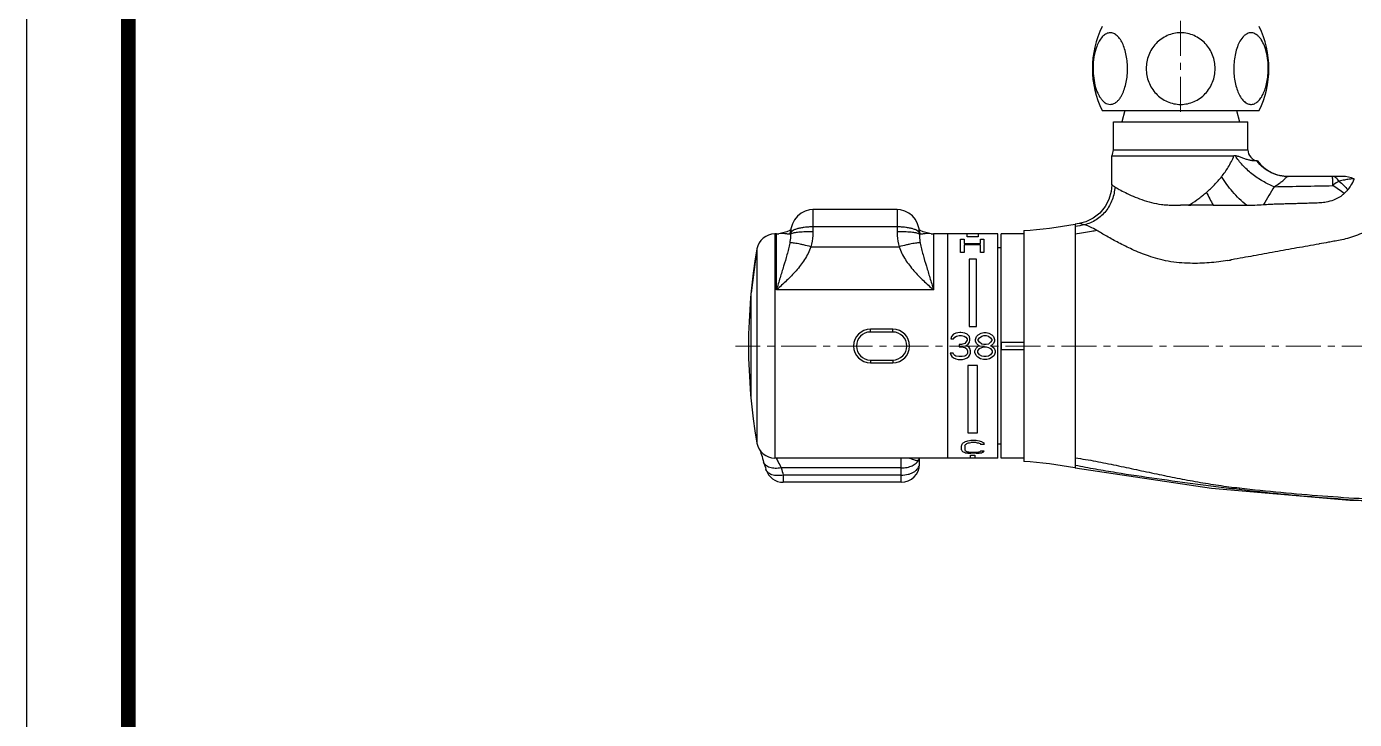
# Model space of a CAD drawing. Extents: x 0 to 1128, y 0 to 827.
# Drawn here: x 0 to 236.9, y 566.2 to 689.8 of the extents above; entities that cross this region are included whole.
import ezdxf

# ---------------------------------------------------------------- set-up
doc = ezdxf.new("R2010")
doc.units = 0
doc.header["$LTSCALE"] = 10
doc.header["$MEASUREMENT"] = 0
doc.linetypes.add('CENTER', pattern=[2, 1.25, -0.25, 0.25, -0.25])
doc.linetypes.add('CENTER2', pattern=[28.575000000000003, 19.05, -3.175, 3.175, -3.175])
doc.layers.get('0').update_dxf_attribs({"linetype": 'CONTINUOUS'})
doc.layers.add('Cneter', color=1, linetype='CENTER2', lineweight=13)
doc.layers.add('DEF_LAYER_ASSEM_MEMBER', color=7, linetype='CONTINUOUS')
doc.layers.add('MEMBER', color=7, linetype='CONTINUOUS')

msp = doc.modelspace()

# ---------------------------------------------------------------- linework, layer by layer
at = {"ltscale": 0.5}
msp.add_lwpolyline([(0, 0), (1128.400001525879, 0), (1128.400001525879, 826.8000030517578), (0, 826.8000030517578)], close=True, dxfattribs=at)
at = {"color": 5, "linetype": 'ByBlock', "lineweight": 200, "const_width": 2.6}
msp.add_lwpolyline([(18.14486312866211, 35.40284729003906), (1110.144863128662, 35.40284729003906), (1110.144863128662, 807.6028442382812), (18.14486312866211, 807.6028442382812)], close=True, dxfattribs=at)
at = {"layer": 'Cneter', "linetype": 'CENTER', "lineweight": 5, "ltscale": 0.5}
for p, q in [((205.8980262482237, 674.5666530063116), (205.8980262482237, 698.6942828147116)), ((260.8980262482237, 632.7942828147117), (126.467029707399, 632.7942828147117))]:
    msp.add_line(p, q, dxfattribs=at)
at = {"layer": 'DEF_LAYER_ASSEM_MEMBER', "color": 7, "linetype": 'Continuous'}
for p, q in [((195.9339246330237, 674.7942828147117), (195.3980262482237, 672.7942828147117)), ((215.8621278633241, 674.7942828147117), (216.3980262482237, 672.7942828147117)), ((155.2980145868237, 657.1390373944116), (140.2980379113237, 657.1390373944116)), ((133.7980262482238, 652.7942828147117), (133.508992251624, 652.7942828147117)), ((133.7980262482238, 652.7942828147117), (134.2333623530239, 652.8324780954117)), ((134.2369328975237, 652.8330979079117), (134.229964597424, 652.8318793565116)), ((136.2980262482238, 652.8510053493117), (136.2980262482238, 652.7167876738117)), ((159.2980262482238, 652.8510105049116), (159.2980262482238, 652.7167880601116)), ((161.366082423724, 652.8318803206116), (161.3591257693238, 652.8330968370117)), ((161.362690888624, 652.8324779637117), (161.7980262482238, 652.7942828147117)), ((173.2980262482238, 652.7942828147117), (161.7980262482238, 652.7942828147117)), ((164.2980262482238, 652.7942828147117), (164.2980262482238, 612.7942828147117)), ((173.2980262482238, 612.7942828147117), (173.2980262482238, 652.7942828147117)), ((173.8980262482237, 612.7942828147117), (173.8980262482237, 652.7942828147117)), ((177.8980262482237, 652.7942828147117), (173.8980262482237, 652.7942828147117)), ((130.3080686290241, 650.1069443134116), (129.2502990014241, 642.2942828147117)), ((173.8980262482237, 650.2942828147117), (173.2980262482238, 650.2942828147117)), ((129.2502990014241, 623.2942828147117), (129.2502990014241, 642.2942828147117)), ((154.5480262482238, 635.7942828147117), (150.5480262482238, 635.7942828147117)), ((150.5480262482238, 629.7942828147117), (154.5480262481237, 629.7942828147117)), ((173.8980262482237, 615.2942828147117), (173.2980262482238, 615.2942828147117)), ((173.2980262482238, 612.7942828147117), (133.508992251624, 612.7942828147117)), ((159.2980245436238, 612.7433618963116), (159.3030880317237, 612.7942828147117)), ((159.2980262482238, 611.7277755267116), (159.2980295869238, 612.7433618880117)), ((177.8980262482237, 612.7942828147117), (173.8980262482237, 612.7942828147117)), ((156.0480262482238, 608.4777755267116), (135.0083369693239, 608.4777755267116))]:
    msp.add_line(p, q, dxfattribs=at)
at = {"layer": 'DEF_LAYER_ASSEM_MEMBER', "color": 9, "linetype": 'Continuous'}
for p, q in [((140.298038295824, 657.1390373933116), (140.2980262482238, 653.1869376500116)), ((155.2980142024239, 657.1390373933116), (155.2980262482238, 653.1869376500116)), ((155.2980262482238, 654.0504182855116), (140.2980262482238, 654.0504182855116)), ((133.508992251624, 652.7942828147117), (133.508992251624, 612.7942828147117)), ((133.7980262482238, 642.8224435297116), (133.7980262482238, 652.7942828147117)), ((161.7980262482238, 652.7942828147117), (161.7980262482238, 642.8218851903116)), ((130.3080686290241, 650.1069443134116), (130.3080686290241, 615.4816213160116)), ((139.9237726049241, 650.4998562954116), (155.6722798914238, 650.4998562954116)), ((161.7986573019239, 642.8218851882116), (133.7980262482238, 642.8224435297116)), ((150.5480262482238, 635.2942828147117), (150.5480262482238, 635.7942828147117)), ((154.5480262482238, 635.2942828147117), (150.5480262482238, 635.2942828147117)), ((154.5480262482238, 635.2942828147117), (154.5480262482238, 635.7942828147117)), ((150.5480262482238, 630.2942828147117), (150.5480262482238, 629.7942828147117)), ((150.5480262482238, 630.2942828147117), (154.5480262482238, 630.2942828147117)), ((154.5480262482238, 630.2942828147117), (154.5480262481237, 629.7942828147117)), ((156.0480262482238, 608.4777755267116), (156.0480262482238, 612.7942828147117)), ((131.906897263224, 610.7564984821116), (131.9067753917238, 610.7568875420117)), ((156.0480262482238, 611.0453447847116), (134.6228129852238, 611.0452237151117)), ((135.0083679697241, 609.7673495666116), (135.0083357959238, 608.4777755267116)), ((156.0480262482238, 609.7673495666116), (135.0083679697241, 609.7673495666116))]:
    msp.add_line(p, q, dxfattribs=at)
at = {"layer": 'DEF_LAYER_ASSEM_MEMBER', "color": 7, "linetype": 'Continuous'}
for points in [[(140.3004103732237, 657.1389766392117), (139.6839924665237, 657.0890830469116), (138.913870026824, 656.8797514279116), (138.193609707424, 656.5099787582117), (137.554701765524, 655.9906998984115), (137.0243911254238, 655.3379560128117), (136.624014835324, 654.5676832343116), (136.3743753101239, 653.6970198348116), (136.298024045424, 652.8455095067117)], [(159.2980284410237, 652.8455472875116), (159.2200190223239, 653.7060537527116), (158.968195564024, 654.5772794674117), (158.5653973596241, 655.3474732207117), (158.0325262627239, 655.9995011864116), (157.3910586612237, 656.5173784936117), (156.668573747424, 656.8849996316117), (155.8968834181237, 657.0915163612117), (155.2956390493241, 657.1389765472117)], [(136.3583274623238, 653.5180456139117), (136.1880420189241, 653.4184736829116), (135.6566072428241, 653.1957069352117), (134.9231811788241, 652.9775911059116), (134.2312358796239, 652.8320599800116)], [(161.3648111589237, 652.8320609670116), (160.6739376609239, 652.9773273313117), (159.941205666124, 653.1950808018116), (159.4098395649239, 653.4175599264116), (159.2370269945241, 653.5184421752117)], [(130.8884805066241, 614.1268454764116), (130.9438957858238, 613.9537094862116), (131.0248027079238, 613.6954706434116), (131.1134765277238, 613.4071825933116), (131.2094329162237, 613.0901310521116), (131.3123277157238, 612.7452601180116), (131.4216012078241, 612.3742456886117), (131.5017402970238, 612.0993510954116)]]:
    msp.add_lwpolyline(points, dxfattribs=at)
for centre, radius, start, end in [((133.508992251624, 649.5442828147117), 3.25, 90, 170.0303429236965), ((228.7980262482238, 632.7942828147117), 100, 170.0303429236965, 189.9696570763035), ((150.5480262482238, 632.7942828147117), 3, 90, 270), ((154.5480262482238, 632.7942828147117), 3, 270, 90), ((133.508992251624, 616.0442828147117), 3.25, 189.9696570763035, 270), ((196.475137831324, 630.9704023288116), 67.6584038262, 196.1955774439, 197.383085173501), ((156.0479915205237, 611.7278102544117), 3.2500392151, 270.0006122238124, 359.9993877761989), ((135.0083654987238, 611.7277632066117), 3.2499876799, 197.3894794090018, 270.0000435623881)]:
    msp.add_arc(centre, radius, start, end, dxfattribs=at)
at = {"layer": 'DEF_LAYER_ASSEM_MEMBER', "color": 9, "linetype": 'Continuous'}
for centre, radius, start, end in [((139.0310706872237, 652.0424441356116), 2.9598201999, 165.7862009275023, 166.4128904141009), ((139.0281819426241, 652.0431811991116), 2.9568389114, 164.5114822074057, 165.786301580802), ((139.0239489225237, 652.0443514940116), 2.9524470961, 163.397597063507, 164.5114314892955), ((139.0080559765238, 652.0493022226117), 2.93580216, 156.9139638112063, 163.4015640694992), ((136.4827126317241, 652.6075298208116), 0.2274799624, 127.8624788543889, 128.4530393184889), ((156.5881745955239, 652.0493614650117), 2.9356159612, 16.63366556990504, 23.11041177360622), ((156.572183452924, 652.0443709521116), 2.9523664955, 15.48877712560514, 16.63762833809564), ((156.5678866683238, 652.0431825544117), 2.956824594, 14.21376404389487, 15.48873418040043), ((156.5649977071239, 652.0424454310116), 2.9598061072, 13.58716004749757, 14.21386472589804), ((150.5480262482238, 632.7942828147117), 2.4999999756, 90, 270), ((154.5480262482238, 632.7942828147117), 2.4999999756, 270, 90), ((161.2829895681239, 612.3313704906117), 2.1101355739, 167.1722537961038, 176.0208746407002), ((196.4692308505237, 629.0081719541116), 64.4022275407, 196.1956453558023, 197.3831530854067)]:
    msp.add_arc(centre, radius, start, end, dxfattribs=at)
for points, start_tangent, end_tangent in [([(140.2980262482238, 654.0504182855116), (139.5110246099239, 654.0265998196116), (138.7558202071241, 653.9553658274117), (138.0620573775241, 653.8447391285117), (137.4568319563241, 653.6949834474117), (136.9626507011239, 653.5129758888116), (136.5971851618237, 653.3065211809117), (136.466904043024, 653.1954150416116), (136.3731717756241, 653.0822714927117), (136.3168160630239, 652.9688481752116), (136.2980272850241, 652.8501508079116)], (-0.9999998330439318, -0.0005778512858269978), (5.502880609187684e-05, -0.9999999984859153)), ([(159.298024254424, 652.8510615361116), (159.2789764090239, 652.9696335279116), (159.2223958077238, 653.0829951931116), (159.1284765053238, 653.1960920017116), (158.9980483117238, 653.3071240758117), (158.6324073534238, 653.5134233843116), (158.1382029032238, 653.6952908390117), (157.5330942833239, 653.8449206680116), (156.839561683124, 653.9554452840116), (156.084670678224, 654.0266193598115), (155.2980262482238, 654.0504182855116)], (-0.002183476564807867, 0.9999976162122044), (-0.9999998325612456, 0.0005786859951623959)), ([(136.154082539224, 652.7377758644117), (135.9740907358237, 652.7370723317117), (135.7599121827238, 652.7645295631116), (135.5254258624241, 652.8026799502117), (135.2784952691241, 652.8394640553116), (134.764442002524, 652.8767468805116), (134.2376143503238, 652.8332077634116)], (-0.9896288145865072, -0.143648213842375), (-0.9851777116508286, -0.1715368079055828)), ([(136.2347263985239, 652.7524229623116), (136.2173232358241, 652.7485689939117), (136.154082539224, 652.7377758644117)], (-0.9725774435494344, -0.2325792688500996), (-0.9895914513356447, -0.1439053836498562)), ([(136.2980262482238, 652.7167875047116), (136.2879977010239, 652.3257952248116), (136.154082539224, 651.1639940808116)], (3.742115873112319e-08, -0.9999999999999993), (-0.1724094065935104, -0.9850253786162435)), ([(136.2823890639238, 652.7686523839116), (136.2732966854237, 652.7643157421116), (136.2347263985239, 652.7524229623116)], (-0.877045142235877, -0.4804079708752242), (-0.9725774435727917, -0.232579268752426)), ([(136.3103580113238, 652.7536068008117), (136.304967951824, 652.7444080188116), (136.2980262482238, 652.7167880601116)], (-0.5564187447881989, -0.8309020281888385), (0, -1)), ([(136.3412489879238, 652.7856735010116), (136.3317760217237, 652.7776791201117), (136.3103580113238, 652.7536068008117)], (-0.7830978456161739, -0.6218985159905973), (-0.5564187444866849, -0.8309020283907491)), ([(136.398314615124, 652.8214061861116), (136.3824816133238, 652.8128826295117), (136.3430926367237, 652.7871221099117)], (-0.8889348074955408, -0.4580337411401763), (-0.7894663343194408, -0.6137938635863225)), ([(140.2980262482238, 653.1869376500116), (138.9768394623238, 653.1605515003116), (138.363180184424, 653.1282724555117), (137.8040670687237, 653.0843658074116), (137.3154645424238, 653.0300699326117), (136.911153651924, 652.9669185448116), (136.6025223492238, 652.8967110198116), (136.398314615124, 652.8214061861116)], (-1, 1.42429064785437e-09), (-0.8889348076991005, -0.4580337407451152)), ([(140.2980262482238, 653.1869376500116), (140.273773352224, 652.5072980602116), (139.9237726049241, 650.4998562954116)], (-5.625879807021844e-08, -0.9999999999999986), (-0.2684107922233106, -0.9633045451040159)), ([(159.1977377702237, 652.8214059909117), (158.9935299794238, 652.8967107395117), (158.684898643824, 652.9669182546116), (158.2805877439241, 653.0300696844117), (157.7919852300238, 653.0843656317116), (157.2328721457238, 653.1282723605116), (156.6192129144238, 653.1605514744117), (155.2980262482238, 653.1869376500116)], (-0.888935211718636, 0.4580329566382142), (-0.999999999999999, -4.656921887634476e-08)), ([(155.2980262482238, 653.1869376500116), (155.3222778474237, 652.5072984748117), (155.6722798914238, 650.4998562954116)], (8.618081997682264e-06, -0.9999999999628645), (0.268414667684177, -0.9633034652548453)), ([(159.2535278288237, 652.7866789152116), (159.2416632857239, 652.7954055862117), (159.1977377702237, 652.8214059909117)], (-0.7875448803697418, 0.6162573012982558), (-0.8889352116153586, 0.4580329568386515)), ([(159.2856946579241, 652.7536064349117), (159.279517384924, 652.7618955331117), (159.2535278288237, 652.7866789152116)], (-0.5564170677702919, 0.8309031512119271), (-0.7875448803688453, 0.6162573012994015)), ([(159.2980262482238, 652.7167880601116), (159.2972538282238, 652.7259943752117), (159.2856946579241, 652.7536064349117)], (0, 1), (-0.5564170679202202, 0.830903151111527)), ([(159.2980262483238, 652.7167886888117), (159.3080535135241, 652.3257982591117), (159.441969957124, 651.1639940808116)], (4.796055811508169e-06, -0.999999999988499), (0.1724053622616268, -0.9850260864887981)), ([(159.441969957124, 652.7377758644117), (159.3631348244239, 652.7519939728115), (159.3136638444239, 652.7686521853116)], (-0.989591504205894, 0.1439050200775357), (-0.8770519507306377, 0.4803955409031014)), ([(161.3584443431237, 652.8332066924116), (160.8316151329241, 652.8767469244117), (160.317560227224, 652.8394644133116), (160.0706287027238, 652.8026804238116), (159.8361416608241, 652.7645296980116), (159.621962436524, 652.7370721978116), (159.441969957124, 652.7377758644117)], (-0.9851773345713649, 0.1715389735507976), (-0.9896301619482751, 0.1436389312207207)), ([(136.154082539224, 651.1639940808116), (135.9319477222239, 650.1115226357117), (135.6646720008239, 649.0868526726117), (135.0680066793238, 647.0519864319117), (134.438025833424, 644.9742653399117), (133.7980262482238, 642.8224435297116)], (-0.1723694391948132, -0.9850323732911858), (-0.2804606425622173, -0.9598655259845454)), ([(139.9237726049241, 650.4998562954116), (138.8110962664241, 648.2249401235117), (137.300155670624, 646.2326630807116), (135.5906462859239, 644.4556725534117), (133.7980262482238, 642.8224435297116)], (-0.3169500992651687, -0.948442214674041), (-0.7522890433342746, -0.6588332074806204)), ([(139.9237726052238, 650.4998573450116), (138.6381912165239, 650.8262012260117), (138.0419894033239, 650.9571207688116), (137.4998998032238, 651.0613426933116), (137.027710043124, 651.1358143887117), (136.6390331286239, 651.1784087789116), (136.3449407761241, 651.1878809247116), (136.2361667696241, 651.1800702991115), (136.1540834784237, 651.1639937982115)], (-0.9642589747283556, 0.2649615626007297), (-0.9591978861083276, -0.2827355925335823)), ([(159.4419681200238, 651.1639935281116), (159.3598849711238, 651.1800697980116), (159.251111152224, 651.1878802483117), (158.9570192706237, 651.1784079192116), (158.5683428632237, 651.1358135525116), (158.0961535224237, 651.0613420526117), (157.554064138224, 650.9571204521117), (156.9578622620238, 650.8262013183116), (155.672279890824, 650.4998583833117)], (-0.9591987374238942, 0.2827327043771334), (-0.9642592365325315, -0.2649606098304042)), ([(155.6722798914238, 650.4998562954116), (156.7850612712241, 648.2247477428116), (158.2961802979239, 646.2323335925116), (160.0058735308239, 644.4552277268117), (161.7986573019239, 642.8218851882116)], (0.3169929314526422, -0.9484278999528961), (0.7522949336248227, -0.6588264815886075)), ([(159.441969957124, 651.1639940808116), (159.664100053024, 650.1115273661117), (159.9313734784237, 649.0868562161116), (160.5280380875238, 647.0519875790117), (161.1580207600241, 644.9742643303116), (161.7980262482238, 642.8224435297116)], (0.1723829455433503, -0.9850300097386873), (0.2804575648772448, -0.959866425240057)), ([(134.6227773628239, 611.0453447847116), (133.535796223824, 610.9636702434117), (132.5811098729241, 611.1301928318117), (132.1905406597239, 611.3013520201117), (131.8744385945238, 611.5246379384117), (131.6425043504237, 611.7932865759116), (131.5018207127241, 612.0993470949116)], (-0.9833576545165874, -0.1816802776958355), (-0.2789726189761388, 0.9602990564723023)), ([(133.7175348397241, 612.7983813215117), (133.8877153504241, 612.5035417672117), (134.0997258766238, 612.1036962546117), (134.622832776924, 611.0452237138117)], (0.525837258305351, -0.8505851972482895), (0.4321104454637058, -0.9018206933316388)), ([(156.0480262482238, 611.0453447847116), (157.0843801019237, 611.1476881614116), (157.5683344469239, 611.2730764767117), (158.0124420968241, 611.4439896180116), (159.1779455881237, 612.4777983558116)], (1, 0), (0.4205998246912289, 0.9072462661646549)), ([(156.0480262482238, 609.7673495666116), (157.2914216534241, 609.9164968003116), (157.8531902915238, 610.0975639463117), (158.345660940724, 610.3412665789116), (158.7499196812241, 610.6382768293116), (159.050398752524, 610.9772138774116), (159.2354999098238, 611.3450694048116), (159.2980262482238, 611.7277755267116)], (1, 0), (0, 1)), ([(157.541406373824, 612.7996639231117), (157.9874478042238, 612.6171619795117), (158.439086801724, 612.4594978776116), (158.6570556914239, 612.4101311849116), (158.8600851378237, 612.3919158231116), (159.1779455881237, 612.4777983558116)], (0.927815481235523, -0.3730394520418647), (0.7980342747132315, 0.6026120612657258)), ([(159.1779455881237, 612.4777983558116), (159.2672972605237, 612.5949302437117), (159.2980262453239, 612.7397191111116)], (0.74991027022787, 0.6615395578548292), (0.0001042872553744973, 0.9999999945620843)), ([(135.008367969524, 609.7673495670116), (133.9352033977239, 609.6706723535117), (132.9901705025241, 609.8196052760117), (132.6019106847239, 609.9817504419117), (132.2859995950239, 610.1964563290117), (132.0519719525237, 610.4572918896116), (131.9069167346238, 610.7564535067116)], (-0.9807423917585122, -0.1953058140655142), (-0.2989607867773433, 0.9542653970303399))]:
    msp.add_spline(points, degree=3, dxfattribs=dict(at, start_tangent=start_tangent, end_tangent=end_tangent))
at = {"layer": 'MEMBER', "color": 7, "linetype": 'Continuous'}
for p, q in [((191.8986552996239, 674.7942828147117), (219.8973971967239, 674.7942828147117)), ((193.8980262482237, 667.7942828147117), (193.8980262482237, 672.7942828147117)), ((193.8980262482237, 672.7942828147117), (217.8980262482237, 672.7942828147117)), ((217.8980262482237, 667.7942828147117), (217.8980262482237, 672.7942828147117)), ((193.598026248224, 661.5583789719117), (193.598026248224, 666.7407174394116)), ((193.598026248224, 666.7407174394116), (215.4125890886239, 666.7407169911116)), ((219.6214852910239, 665.8134938055116), (219.5067577733239, 665.8135050678115)), ((234.789549712224, 663.0442849749116), (225.0367908608241, 663.0442859903117)), ((236.9031722812238, 662.5757078946117), (236.8750321838238, 662.5885956331117)), ((187.8108816417239, 654.6642768146116), (187.098566329124, 654.5383377072117)), ((177.8980262482237, 653.3839631617117), (177.8980262482237, 612.2046025016117)), ((187.0987931965237, 611.0501876107116), (187.0299231950239, 611.0624059113117)), ((187.098566329124, 611.0502279222117), (211.3742804929238, 607.4615598007116)), ((211.3742804929238, 607.4615598007116), (236.0988252503239, 605.2739801827116)), ((236.0988252503239, 605.2739801827116), (260.8319993932237, 604.5442879631116))]:
    msp.add_line(p, q, dxfattribs=at)
at = {"layer": 'MEMBER', "color": 9, "linetype": 'Continuous'}
for p, q in [((193.8980262482237, 667.7942828147117), (217.8980262482237, 667.7942828147117)), ((236.8755400994241, 662.5881109932116), (236.8750591332237, 662.5885821067117)), ((207.3083047553237, 657.9399569094116), (205.8980121103241, 657.9367516456116)), ((207.6930492723241, 657.9418976955117), (207.6494309335239, 658.1003366550117)), ((187.098566329124, 654.5383377072117), (187.098570535024, 611.4838296918116)), ((230.6200114272237, 651.0055025062115), (230.5459093586237, 650.9920428069116)), ((214.8724066516238, 648.1536471446116), (214.7720521161241, 648.1360316905116)), ((215.0087532519237, 648.1777510143116), (214.8724066516238, 648.1536471446116)), ((187.0985760828239, 611.4837853427117), (187.098566329124, 611.0502279222117)), ((216.3848721934237, 607.4682089165117), (216.3496737893238, 607.1755541146116))]:
    msp.add_line(p, q, dxfattribs=at)
at = {"layer": 'MEMBER', "color": 40, "linetype": 'Continuous'}
for p, q in [((166.6313596809241, 649.4975759032116), (166.6313596809241, 651.8730667932116)), ((166.6313596809241, 651.8730668430117), (167.2563596809241, 651.8730668430117)), ((167.2563596809241, 651.8730668430117), (167.2563596809241, 651.1152850117116)), ((167.7980262482238, 652.2814580846116), (167.7980262482238, 652.7942828147117)), ((169.7980262482238, 652.2814580846116), (167.7980262482238, 652.2814580846116)), ((169.7980262482238, 652.7942828147117), (169.7980262482238, 652.2814581081116)), ((170.1730262482238, 651.1152849941116), (170.1730262482238, 651.8730668299116)), ((170.1730262482238, 651.8730668430117), (170.7980262482238, 651.8730668430117)), ((170.7980262482238, 651.8730668430117), (170.7980262482238, 649.4975759946117)), ((167.2563596809241, 649.4975759032116), (166.6313596809241, 649.4975759032116)), ((167.2563596809241, 651.1152849941116), (170.1730262482238, 651.1152849941116)), ((167.2563596809241, 650.8223656402116), (167.2563596809241, 649.4975758678116)), ((170.1730262482238, 650.8223656402116), (167.2563596809241, 650.8223656402116)), ((170.1730262482238, 649.4975759032116), (170.1730262482238, 650.8223656680116)), ((170.7980262482238, 649.4975759032116), (170.1730262482238, 649.4975759032116)), ((168.1480262482237, 648.2942828147117), (168.1480262482237, 636.2942823583116)), ((169.4480262482239, 648.2942828147117), (168.1480262482237, 648.2942828147117)), ((169.4480262482239, 636.2942828147117), (169.4480262482239, 648.2942831077116)), ((165.7980262243241, 635.0921551673116), (165.3980262482237, 634.8878998725116)), ((166.4980262005238, 635.1942828147116), (165.7980262243241, 635.0921551673116)), ((166.6980262959237, 635.1942828147116), (166.4980262005238, 635.1942828147116)), ((167.3980263435237, 635.0921551673116), (166.6980262959237, 635.1942828147116)), ((167.7980262482238, 634.8878998725116), (167.3980263435237, 635.0921551673116)), ((168.1480262482237, 636.2942828147117), (169.4480262482239, 636.2942828147117)), ((169.7980260574241, 634.7857722251117), (170.2980264389239, 635.0921551673116)), ((170.2980264389239, 635.0921551673116), (170.7980262482238, 635.1942828147116)), ((170.7980262482238, 635.1942828147116), (171.198026438924, 635.1942828147116)), ((171.198026438924, 635.1942828147116), (171.6980262482239, 635.0921551673116)), ((171.6980262482239, 635.0921551673116), (172.1980260574237, 634.7857722251117)), ((164.9980262541239, 634.4793892829116), (164.8980262512241, 634.0708786933117)), ((164.8980262512241, 634.0708786933117), (165.3980262482237, 634.0708786933117)), ((165.3980262482237, 634.8878998725116), (164.9980262541239, 634.4793892829116)), ((165.3980262482237, 634.0708786933117), (165.5980262720241, 634.3772616355116)), ((165.5980262720241, 634.3772616355116), (165.8980262720238, 634.5815169303116)), ((165.8980262720238, 634.5815169303116), (166.398026295924, 634.6836445777117)), ((166.398026295924, 634.6836445777117), (166.798026200524, 634.6836445777117)), ((166.398026295924, 633.0496019332116), (166.398026295924, 632.6410913418117)), ((166.798026200524, 633.0496019332116), (166.398026295924, 633.0496019332116)), ((166.398026295924, 632.6410913436116), (166.798026200524, 632.6410913436116)), ((166.798026200524, 634.6836445777117), (167.2980261528237, 634.5815169303116)), ((167.3980263435237, 633.2538572280116), (166.798026200524, 633.0496019332116)), ((166.798026200524, 632.6410913436116), (167.3980263435237, 632.5389636962116)), ((167.2980261528237, 634.5815169303116), (167.5980261528239, 634.3772616355116)), ((167.5980261528239, 633.4581125228117), (167.3980263435237, 633.2538572280116)), ((167.3980263435237, 632.5389636962116), (167.6980263435239, 632.3347084014116)), ((167.5980261528239, 634.3772616355116), (167.7980262482238, 634.0708786933117)), ((167.7980262482238, 633.8666231124116), (167.5980261528239, 633.4581125228117)), ((167.5980261528239, 632.8453466384117), (167.9980263435241, 633.1517295806116)), ((168.098026248224, 632.6410913436116), (167.5980261528239, 632.8453466384117)), ((168.1980261528238, 634.4793892829116), (167.7980262482238, 634.8878998725116)), ((167.7980262482238, 634.0708786933117), (167.7980262482238, 633.8666231131117)), ((167.9980263435241, 633.1517295806116), (168.1980261528238, 633.4581125228117)), ((168.2980263435238, 632.3347084014116), (168.098026248224, 632.6410913436116)), ((168.2980263435238, 634.0708786933117), (168.1980261528238, 634.4793892829116)), ((168.1980261528238, 633.4581125228117), (168.2980263435238, 633.8666231124116)), ((168.2980263435238, 633.8666231124116), (168.2980263435238, 634.0708786926116)), ((169.2980262482238, 633.9687507598117), (169.4980263435241, 634.4793892829116)), ((169.2980262482238, 633.6623678176117), (169.2980262482238, 633.9687507601117)), ((169.4980263435241, 633.2538572280116), (169.2980262482238, 633.6623678176117)), ((169.3980261528241, 632.4368360488116), (169.7980260574241, 632.7432189910116)), ((169.4980263435241, 634.4793892829116), (169.7980260574241, 634.7857722251117)), ((169.7980260574241, 632.9474742858117), (169.4980263435241, 633.2538572280116)), ((169.7980260574241, 633.9687507598117), (169.9980264389237, 634.2751339881116)), ((169.7980260574241, 633.7644954650116), (169.7980260574241, 633.9687507553116)), ((169.9980264389237, 633.4581125228117), (169.7980260574241, 633.7644954650116)), ((169.9980264389237, 632.8453466384117), (169.7980260574241, 632.9474742858117)), ((169.7980260574241, 632.7432189910116), (169.9980264389237, 632.8453466384117)), ((169.9980264389237, 634.2751339881116), (170.398026057424, 634.5815169303116)), ((170.398026057424, 633.1517295806116), (169.9980264389237, 633.4581125228117)), ((169.9980264389237, 632.3347084014116), (170.398026057424, 632.5389636962116)), ((170.398026057424, 634.5815169303116), (170.7980262482238, 634.6836445777117)), ((170.7980262482238, 633.0496019332116), (170.398026057424, 633.1517295806116)), ((170.398026057424, 632.5389636962116), (170.7980262482238, 632.6410913436116)), ((170.7980262482238, 634.6836445777117), (171.198026438924, 634.6836445777117)), ((171.198026438924, 633.0496019332116), (170.7980262482238, 633.0496019332116)), ((170.7980262482238, 632.6410913436116), (171.198026438924, 632.6410913436116)), ((171.198026438924, 634.6836445777117), (171.5980260574238, 634.5815169303116)), ((171.5980260574238, 633.1517295806116), (171.198026438924, 633.0496019332116)), ((171.198026438924, 632.6410913436116), (171.5980260574238, 632.5389636962116)), ((171.5980260574238, 634.5815169303116), (171.9980262482241, 634.2751339881116)), ((171.9980262482241, 633.4581125228117), (171.5980260574238, 633.1517295806116)), ((171.5980260574238, 632.5389636962116), (171.9980262482241, 632.3347084014116)), ((171.9980262482241, 634.2751339881116), (172.1980260574237, 633.9687507598117)), ((172.1980260574237, 633.7644954650116), (171.9980262482241, 633.4581125228117)), ((172.1980260574237, 632.9474742858117), (171.9980262482241, 632.8453466384117)), ((171.9980262482241, 632.8453466384117), (172.1980260574237, 632.7432189910116)), ((172.1980260574237, 634.7857722251117), (172.4980260574239, 634.4793892829116)), ((172.1980260574237, 633.9687507598117), (172.1980260574237, 633.7644954695116)), ((172.4980260574239, 633.2538572280116), (172.1980260574237, 632.9474742858117)), ((172.1980260574237, 632.7432189910116), (172.598026248224, 632.4368360488116)), ((172.4980260574239, 634.4793892829116), (172.698026438924, 633.9687507598117)), ((172.698026438924, 633.6623678176117), (172.4980260574239, 633.2538572280116)), ((172.698026438924, 633.9687507598117), (172.698026438924, 633.6623678173116)), ((173.8980262482237, 633.4442828147116), (173.8980262482237, 632.1442827946116)), ((177.8980262482237, 633.4442828147116), (173.8980262482237, 633.4442828147116)), ((164.7980262482238, 631.5176870792117), (164.8980262512241, 631.2113040654117)), ((165.2980262363239, 631.5176870792117), (164.7980262482238, 631.5176870792117)), ((164.8980262512241, 631.2113040654117), (165.098026248224, 630.9049211232116)), ((165.098026248224, 630.9049211232116), (165.3980262482237, 630.7006657927116)), ((165.3980262482237, 631.3134317844117), (165.2980262363239, 631.5176870792117)), ((165.5980262720241, 631.1091764180117), (165.3980262482237, 631.3134317844117)), ((165.3980262482237, 630.7006657927116), (165.7980262243241, 630.4964104710116)), ((165.7980262243241, 631.0070487706116), (165.5980262720241, 631.1091764180117)), ((166.2980262482238, 630.9049211232116), (165.7980262243241, 631.0070487706116)), ((165.7980262243241, 630.4964104710116), (166.1980262005241, 630.3942828147117)), ((166.1980262005241, 630.3942828147117), (166.9980262959239, 630.3942828147117)), ((166.8980262482237, 630.9049211232116), (166.2980262482238, 630.9049211232116)), ((167.3980263435237, 631.0070487706116), (166.8980262482237, 630.9049211232116)), ((166.9980262959239, 630.3942828147117), (167.3980263435237, 630.4964104710116)), ((167.5980261528239, 631.1091764180117), (167.3980263435237, 631.0070487706116)), ((167.3980263435237, 630.4964104710116), (167.7980262482238, 630.7006657927116)), ((167.7980262482238, 631.3134317844117), (167.5980261528239, 631.1091764180117)), ((167.6980263435239, 632.3347084014116), (167.8980261528241, 631.9261976688117)), ((167.8980261528241, 631.5176870792117), (167.7980262482238, 631.3134317844117)), ((167.7980262482238, 630.7006657927116), (168.098026248224, 630.9049211232116)), ((167.8980261528241, 631.9261976688117), (167.8980261528241, 631.5176870823116)), ((168.098026248224, 630.9049211232116), (168.2980263435238, 631.2113040654117)), ((168.3980262482237, 631.9261976688117), (168.2980263435238, 632.3347084014116)), ((168.2980263435238, 631.2113040654117), (168.3980262482237, 631.5176870792117)), ((168.3980262482237, 631.5176870792117), (168.3980262482237, 631.9261976656117)), ((169.1980263435239, 631.9261976688117), (169.3980261528241, 632.4368360488116)), ((169.1980263435239, 631.6198147266116), (169.1980263435239, 631.9261976690116)), ((169.3980261528241, 631.1091764180117), (169.1980263435239, 631.6198147266116)), ((169.698026438924, 630.8027934401116), (169.3980261528241, 631.1091764180117)), ((169.698026438924, 631.9261976688117), (169.9980264389237, 632.3347084014116)), ((169.698026438924, 631.6198147266116), (169.698026438924, 631.9261976690116)), ((169.9980264389237, 631.2113040654117), (169.698026438924, 631.6198147266116)), ((170.1980262482239, 630.4964104710116), (169.698026438924, 630.8027934401116)), ((170.398026057424, 631.0070487706116), (169.9980264389237, 631.2113040654117)), ((170.6980260574237, 630.3942828147117), (170.1980262482239, 630.4964104710116)), ((170.7980262482238, 630.9049211232116), (170.398026057424, 631.0070487706116)), ((171.2980260574241, 630.3942828147117), (170.6980260574237, 630.3942828147117)), ((171.198026438924, 630.9049211232116), (170.7980262482238, 630.9049211232116)), ((171.5980260574238, 631.0070487706116), (171.198026438924, 630.9049211232116)), ((171.7980264389239, 630.4964104710116), (171.2980260574241, 630.3942828147117)), ((171.9980262482241, 631.2113040654117), (171.5980260574238, 631.0070487706116)), ((172.2980262482238, 630.8027934401116), (171.7980264389239, 630.4964104710116)), ((171.9980262482241, 632.3347084014116), (172.2980262482238, 631.9261976688117)), ((172.2980262482238, 631.6198147266116), (171.9980262482241, 631.2113040654117)), ((172.2980262482238, 631.9261976688117), (172.2980262482238, 631.6198147263117)), ((172.598026248224, 631.1091764180117), (172.2980262482238, 630.8027934401116)), ((172.598026248224, 632.4368360488116), (172.7980260574241, 631.9261976688117)), ((172.7980260574241, 631.6198147266116), (172.598026248224, 631.1091764180117)), ((172.7980260574241, 631.9261976688117), (172.7980260574241, 631.6198147263117)), ((173.8980262482237, 632.1442828147117), (177.8980262482237, 632.1442828147117)), ((167.9480262482239, 629.2942828147117), (167.9480262482239, 617.2942825218116)), ((169.6480262482237, 629.2942828147117), (167.9480262482239, 629.2942828147117)), ((169.6480262482237, 617.2942828147117), (169.6480262482237, 629.2942832711117)), ((167.9480262482239, 617.2942828147117), (169.6480262482237, 617.2942828147117)), ((168.4646929645237, 615.9706157055116), (169.4021928155239, 615.9706157055116)), ((166.7980262482238, 614.2607243242117), (166.7980262482238, 614.9910371261117)), ((167.4230262482238, 614.9910371352116), (167.4230262482238, 614.2607243317117)), ((169.4021928155239, 615.5770027225117), (168.4646929645237, 615.5770027225117)), ((168.4646929645237, 613.8640174295116), (169.4021928155239, 613.8640174295116)), ((169.4021928155239, 613.6583016536116), (168.4646929645237, 613.6583016536116)), ((170.8605262482238, 615.2153509870116), (170.2355262482238, 615.2153509870116)), ((170.2355262482238, 614.0937676420116), (170.8605262482238, 614.0937676420116)), ((168.3980262482237, 612.7942828147117), (168.3980262482237, 613.3071075213117)), ((168.3980262482237, 613.3071075448116), (169.1980262482239, 613.3071075448116)), ((169.1980262482239, 613.3071075448116), (169.1980262482239, 612.7942828147117))]:
    msp.add_line(p, q, dxfattribs=at)
at = {"layer": 'MEMBER', "color": 7, "linetype": 'Continuous'}
msp.add_lwpolyline([(193.598029545024, 661.5584046529116), (193.4967464472238, 660.3719480302116), (193.0980882742238, 658.9605599932116), (192.4108128907237, 657.6583109020116), (191.4649624895237, 656.5272882020116), (190.3046592186238, 655.6203550386117), (188.985621094424, 654.9781775443116), (187.810711787924, 654.6642444501117)], dxfattribs=at)
for centre, radius, start, end in [((207.0944548196239, 682.2942828147117), 16.9464285714, 153.7319553872089, 206.2680446127911), ((204.7015976768239, 682.2942828147117), 16.9464285714, 333.7319553872089, 26.26804461279109), ((191.8980262482237, 667.7942828147117), 2, 328.2116693830955, 0), ((215.4130754142238, 664.6265780115116), 2.1141391619, 83.23089380909362, 90.01340555589799), ((219.8980262482237, 667.7942828147117), 2, 180, 262.0522213624066), ((225.1980230820241, 670.0444900483117), 6.9999359207, 217.188092832798, 270.0081469532083), ((234.7895483619241, 658.0442852446116), 5, 65.34839780508818, 90)]:
    msp.add_arc(centre, radius, start, end, dxfattribs=at)
at = {"layer": 'MEMBER', "color": 9, "linetype": 'Continuous'}
for centre, radius, start, end in [((187.6313916970239, 2909.950485473611), 2248.9956286044, 270.8898932369059, 271.1565263590888), ((244.2600534423241, 676.6788152869117), 37.5667674662, 205.996051928809, 209.9161526413952), ((206.942539493924, 759.5799229447116), 101.6409334723, 270.206144193305, 270.4230719851028), ((209.8132090545237, 317.4689795184116), 340.4791012542, 89.68266992238942, 90.35679168361195), ((210.3349970300237, 540.4987383907117), 115.958106196, 100.7446371084045, 101.55957447271), ((202.436797976924, 718.5987209624116), 71.5342510557, 279.548810492704, 279.9296250554012)]:
    msp.add_arc(centre, radius, start, end, dxfattribs=at)
at = {"layer": 'MEMBER', "color": 40, "linetype": 'Continuous'}
for centre, major_axis, ratio, start_param, end_param in [((115.5162512631241, 632.7942828147117), (97.91667444623691, 2.733480770658668e-09), 0.2042553028876075, -1.005778524970687, -0.9994678716715981), ((222.350642091224, 632.7942828147117), (97.91668843871382, 1.246380572867006e-09), 0.2042552737056783, 4.141060525146878, 4.147371178447294), ((165.0134218050239, 632.7942828147117), (5.452444779458274e-11, 20.00000000007179), 0.1958333625017389, 3.614687770387125, 3.644801805986644), ((168.270129828024, 632.7942828147117), (9.911556497012102e-13, 19.99999999999956), 0.1958332527999101, 2.756271903879649, 2.784810725279659), ((162.1802661735237, 632.7942828147117), (3.669008058554109e-11, 20.00000000001673), 0.4895832987007756, 3.644801806002413, 3.669256088502336), ((170.3220369564237, 632.7942828147117), (-1.644222032283934e-11, 20.0000000000047), 0.4895833844007382, 2.784810725278556, 2.807423879478511), ((157.2500056764238, 632.7942828147117), (1.361325208068801e-09, 20.00000000001828), 0.9791666393016428, 3.669256088552696, 3.69406404615261), ((173.5335473774239, 632.7942828147117), (-8.713339940566085e-11, 20.00000000000116), 0.9791667250006183, 2.80742387947027, 2.829860837370253), ((165.1922712926239, 632.7942828147117), (5.593287088407443e-11, 20.00000000005721), 0.2447916375017671, 3.614687770385853, 3.638740068985544), ((169.2631562604238, 632.7942828147117), (6.142404273271577e-11, 19.99999999995367), 0.244791637496894, 2.756271903886049, 2.77912802988644), ((146.9728156870237, 632.7942828147117), (39.16667086224341, 6.354824682939088e-10), 0.5106382431940178, -1.018324934319988, -1.005778524920319), ((161.3007330701239, 632.7942828147117), (-6.665618476831499e-10, 19.99999999983786), 0.6527779333880158, 3.638740068942891, 3.656986598043522), ((172.1564258772237, 632.7942828147117), (3.089802299740623e-10, 19.9999999999504), 0.652777323789484, 2.779128029896204, 2.796140307196563), ((179.5399040129237, 632.7942828147117), (-39.16667600640836, 7.348168199794049e-10), 0.5106381760798849, 1.259064510613428, 1.270221670212892), ((153.2572483934241, 632.7942828147117), (29.37499321637309, 1.56359610802179e-09), 0.6808512210833227, -1.055402382356935, -1.043132891957531), ((177.6825585163238, 632.7942828147117), (-29.3750035055229, 3.344379750480046e-09), 0.680850982624516, 1.225343980512918, 1.23662755281131), ((196.9339685492241, 632.7942828147117), (-97.91668301567314, 9.563874258277975e-10), 0.2042552850860432, 1.270221670215128, 1.27578571871467), ((128.6059334552237, 632.7942828147117), (78.33335200980838, 9.913034277322728e-11), 0.2553190880993434, -1.043132891902618, -1.036965246402651), ((193.7401153593237, 632.7942828147117), (-78.3333520319423, 4.22338966953423e-09), 0.2553190880355333, 1.236627552803027, 1.242252705101225), ((209.2609665794239, 632.7942828147117), (-78.33338002508036, 4.620632414564126e-10), 0.2553189967967489, 1.036965246402469, 1.043132891902312), ((144.1267613815239, 632.7942828147117), (-78.33338000027885, 4.370557618315841e-09), 0.2553189968670662, 1.89933994870553, 1.904965101007403), ((140.932913158324, 632.7942828147117), (-97.91669699952577, 2.084551678008552e-09), 0.2042552558299718, 1.865806934943406, 1.871370983544393), ((184.6096375356237, 632.7942828147117), (-29.37499321639345, 1.605973172308746e-09), 0.6808512210831381, 1.043132891948709, 1.055402382348102), ((160.1843274127241, 632.7942828147117), (-29.37500350114431, 6.01049276627852e-10), 0.6808509827132166, 1.904965100911473, 1.916248673211757), ((190.894062667724, 632.7942828147117), (-39.16665685469733, 2.665141441187741e-10), 0.5106384257977533, 1.00577852489808, 1.018324934297946), ((158.3269859887241, 632.7942828147117), (-39.16666199497074, 1.153747508138523e-09), 0.5106383587308221, 1.871370983525642, 1.882528143126466), ((173.348752818024, 632.7942828147117), (1.271209570466433e-10, 19.99999999990331), 0.3263886164964682, 2.626198709090191, 2.644445238190567), ((167.9209122379239, 632.7942828147117), (-6.930922581198626e-11, 19.99999999996457), 0.3263883116964386, 3.487044999973532, 3.504057277273779), ((180.6168855423239, 632.7942828147117), (1.255587503246724e-09, 19.99999999998414), 0.9791671645986153, 2.589121261242339, 2.613929218742415), ((164.3333351060237, 632.7942828147117), (-1.546292888134497e-09, 19.99999999998884), 0.9791672502965374, 3.453324469807051, 3.475761427607154), ((172.7284619284237, 632.7942828147117), (2.211232782820225e-11, 19.999999999969), 0.195833142499372, 2.613929218682459, 2.644445238182654), ((169.4717573233238, 632.7942828147117), (-3.372174300269576e-12, 19.99999999999723), 0.1958330601997874, 3.475761427779146, 3.504057277279184)]:
    msp.add_ellipse(centre, major_axis=major_axis, ratio=ratio, start_param=start_param, end_param=end_param, dxfattribs=at)
at = {"layer": 'MEMBER', "color": 7, "linetype": 'Continuous'}
for points, start_tangent, end_tangent in [([(195.3460167603239, 677.4553890029117), (195.7846967123237, 678.4224028488117), (196.1158225414238, 679.5479229238117), (196.3276890472239, 680.7829114620116), (196.4134624055241, 682.0772990947116), (196.3703607379239, 683.3801163877116), (196.1997701954238, 684.6404625385117), (195.9071870139237, 685.8078066942116), (195.5026417936238, 686.8326449904116), (195.0011113357241, 687.6679740970117), (194.4228033528238, 688.2721401160117), (193.7930903729239, 688.6122797919116), (193.468032830724, 688.6765418896116), (193.1413491363237, 688.6685361083116), (192.8170890178239, 688.5884545492116), (192.4992177896238, 688.4374340076117), (191.8975659435241, 687.9327858028116), (191.3635714891238, 687.1831548749117), (190.9193556092241, 686.2273366568116)], (0.4878094915078969, 0.8729501131191905), (-0.352435415185558, -0.9358361385002095)), ([(205.8980262482237, 688.6820501421116), (204.6758110668238, 688.5542125126117), (203.5060127121237, 688.1775562667117), (202.4369008710237, 687.5715366937116), (201.5094918655241, 686.7653033644117), (200.7564027955241, 685.7943585295116), (200.2019777127239, 684.6979240325117), (199.7488462829238, 682.2939952602117), (200.2021408056239, 679.8902423224117), (200.7565023975239, 678.7940541299117), (201.5093519437237, 677.8234101140117), (202.436434515324, 677.0173675085116), (203.5052150254237, 676.4113565772116), (204.6752643475238, 676.0345137830116), (205.8980262482237, 675.9065154873117)], (-1, 0), (1, 0)), ([(205.8980262482237, 675.9065154873117), (207.1202500463237, 676.0343551923116), (208.290055098324, 676.4110159751117), (209.3591718784237, 677.0170436905116), (210.2865861630239, 677.8232895038116), (211.0396786105239, 678.7942531322117), (211.5941017788241, 679.8907096907117), (212.0472067792239, 682.2946659464117), (211.5938763612239, 684.6984121854116), (211.0394983388237, 685.7945921020116), (210.286637166424, 686.7652226155117), (209.3595531550241, 687.5712459799116), (208.2907759054237, 688.1772360522116), (207.1207626226237, 688.5540605209117), (205.8980262482237, 688.6820501421116)], (1, 0), (-1, 0)), ([(216.4849695466237, 687.1947581925117), (216.0196051969237, 686.1885705389116), (215.6724889800239, 685.0066664399117), (215.456966957624, 683.7053032041116), (215.3808902066239, 682.3428347483116)], (-0.4990560195227787, -0.8665697256297844), (-0.003669194511488553, -0.9999932684831618)), ([(221.485992541524, 683.3695078480116), (221.2549493440238, 684.9318145681116), (220.8370470406239, 686.3303780498115), (220.255105274824, 687.4705998714117), (219.913164723524, 687.9164083382116), (219.5445489977237, 688.2666138689117), (219.1556475694238, 688.5136609249116), (218.7534670662239, 688.6518035019117), (218.3455838751238, 688.6779519874117), (217.9397832957238, 688.5912364190117), (217.5438426732239, 688.3940067932117), (217.165010038424, 688.0906582455116), (216.4849695466237, 687.1947581925117)], (-0.08215178572844868, 0.9966198292737443), (-0.4990560195320767, -0.8665697256244299)), ([(190.9193556092241, 686.2273366568116), (190.436825221424, 684.3907741201117), (190.2661534968238, 682.3428347483116)], (-0.3524354151874448, -0.9358361384994991), (-0.003669194512344662, -0.9999932684831587)), ([(190.2661534968238, 682.3428347483116), (190.3795072782241, 680.5774544187116), (190.7257592684241, 678.9379612707116), (191.283145326724, 677.5508732604117), (191.6297674910238, 676.9893816083116), (192.013463536824, 676.5339874996116), (192.4265693501238, 676.1962472872117), (192.8602913564237, 675.9852049534117), (193.3049869422239, 675.9069830041117), (193.7504952258241, 675.9637557375116), (194.1866546399237, 676.1538162070117), (194.603691881724, 676.4719217635117), (194.9929270662237, 676.9097603047117), (195.3460167603239, 677.4553890029117)], (-0.003669194502500314, -0.9999932684831948), (0.4878094915090776, 0.8729501131185304)), ([(215.3808902066239, 682.3428347483116), (215.439966077824, 681.0490122580115), (215.6248836625241, 679.8031138843116), (215.9296900550239, 678.6554572000116), (216.3439296044239, 677.6544030909116), (216.8522865044238, 676.8458681534116), (217.4342895558239, 676.2701540151116), (218.0643958495239, 675.9585479055116), (218.3884499463238, 675.9080622847116), (218.7133658970238, 675.9291172521116), (219.3499990600239, 676.1837067222116), (219.9440948930237, 676.7072673988116), (220.4692314139238, 677.4706236798116), (220.9040311439239, 678.4349242603116), (221.2322937044237, 679.5555469324116), (221.442643965624, 680.7846962505116), (221.5281319741239, 682.0727988860117), (221.485992541524, 683.3695078480116)], (-0.003669194505416052, -0.9999932684831842), (-0.08215178572981224, 0.9966198292736319)), ([(219.5067308916241, 665.8135088537116), (219.3657976063241, 665.8129697495117), (219.1041917649241, 665.8224053841116), (218.668577867124, 665.8647944642116), (218.104897640324, 665.9676182934116), (217.4853056703241, 666.1414177806116), (216.8598700880239, 666.3659756270117), (216.2510951724239, 666.5880635535116), (215.6622659220238, 666.7259799469116)], (-0.9999999557219275, 0.0002975838422169793), (-0.9930533098003764, 0.117665304548612)), ([(194.149701871524, 661.2034131868116), (193.6954944831241, 658.9063512266116), (192.5415924948238, 656.8672106107117), (190.8175164233239, 655.3149504497117), (188.7168540284238, 654.4238232647117)], (-0.03429892665858757, -0.9994116187187684), (-0.9734497777865886, -0.2289006992720672)), ([(177.8980262482237, 653.3839631617117), (187.098793366024, 654.5383780489117)], (0.9983094683211264, 0.0581223318560941), (0.9845776146270576, 0.1749483374464975)), ([(187.0299231950239, 611.0624059113117), (177.8980262482237, 612.2046025016117)], (-0.9846718043842353, 0.1744174235869068), (-0.9983094702969082, 0.05812229792004837)), ([(334.6975372319239, 611.4837003213116), (331.0587683337239, 610.7947798702116), (327.4224041737239, 610.1837071683117), (320.1252800646239, 609.0871765348116), (312.781864046824, 608.0925342318117), (309.096546025824, 607.6229751326117), (305.4053142065241, 607.1706570590117), (301.709568195924, 606.7492945414116), (298.0098787726238, 606.3651146849116), (290.6002399365238, 605.7076177114117), (283.1793062522238, 605.1974147187117), (275.7499397253241, 604.8338769374117), (260.877352287624, 604.5442833582116), (246.0047951596239, 604.8354936115117), (231.1545887951238, 605.7108650143117), (216.3496731107239, 607.1755544724116)], (-0.9796522067443445, -0.200702650258875), (-0.9929641114447538, 0.1184156804765763))]:
    msp.add_spline(points, degree=3, dxfattribs=dict(at, start_tangent=start_tangent, end_tangent=end_tangent))
at = {"layer": 'MEMBER', "color": 9, "linetype": 'Continuous'}
for points, start_tangent, end_tangent in [([(213.1881828781238, 663.0146628716116), (213.8101113338239, 663.8256054732117), (214.3986565288237, 664.7183941293116), (215.4125650827241, 666.7407414110116)], (0.6316661954836165, 0.7752404900953339), (0.3724860881771052, 0.9280377762324753)), ([(222.560563448124, 661.2260953716116), (220.5524420878237, 662.1973223001116), (218.6063231395237, 663.5221209823117), (216.9249943604241, 665.0858412332116), (215.6615161016239, 666.7260470019116)], (-0.930650244080499, 0.3659099932946728), (-0.534581369084949, 0.8451170095479451)), ([(225.0367908629237, 663.0442860040116), (223.5607580410237, 663.2043994687117), (222.062133576424, 663.7196802292117), (220.6675992650239, 664.6050158893116), (219.5067272717238, 665.8134817266116)], (-0.999999999999992, 1.266380459759588e-07), (-0.6013160405631219, 0.7990112761166078)), ([(194.1497142981239, 661.2033354594116), (193.7381123030241, 661.4667794209116), (193.5980264200239, 661.5584047728116)], (-0.8500587781741537, 0.5266878332077408), (-0.8235005624854778, 0.5673154533291876)), ([(194.1497179530238, 661.2034033045117), (194.9458759530239, 660.7396788622116), (196.047381829324, 660.1579375748116), (197.4135456464237, 659.5233399887115), (198.9791206210239, 658.9182451912116), (200.6867250108239, 658.4123754771116), (202.485502757424, 658.0647935837117), (203.388759326624, 657.9699506746116), (204.271259420324, 657.9333777449117), (205.1136769412237, 657.9335654090116), (205.8980131312237, 657.9361297277117)], (0.8519880244114746, -0.5235612726887203), (0.9999986528355262, 0.001641440566362559)), ([(210.4940673082237, 660.2130563791115), (211.9108927304237, 661.5633463885117), (212.5735668029238, 662.2908321293116), (213.1881914223241, 663.0146521399116)], (0.760564153706103, 0.6492627881661782), (0.6316657987902925, 0.7752408133210104)), ([(217.6563585950239, 657.9060362004116), (215.1700296130239, 660.3398058722116), (213.1882115855237, 663.0146312757116)], (-0.7686292614442715, 0.6396945040029919), (-0.5250923209972218, 0.8510452716687582)), ([(222.5605600233239, 661.2260898822117), (221.6155297200239, 659.6264002951116), (220.6512411742237, 658.0315980224116)], (-0.5293269015988709, -0.8484179578743838), (-0.530119254583489, -0.8479230955221388)), ([(222.5604137129239, 661.2261542449116), (223.5468548886238, 661.8300148344117), (223.9529869880239, 662.1423207342116), (224.2776877290239, 662.4383781194117), (224.5210666840239, 662.6940440689116), (224.7021036400238, 662.8866358241116), (224.861141176224, 663.0048360264116), (225.0367908608241, 663.0442860040116)], (0.879518551799272, 0.4758645994827848), (0.9999999999999858, 1.689211265494424e-07)), ([(233.0247195744241, 661.4130267456117), (233.0233278721239, 661.7779586664117), (233.0217995076241, 662.1030547208117), (233.0201527626241, 662.3841393390117), (233.018405634924, 662.6183091774117), (233.0165762996239, 662.8031135916117), (233.0156367595237, 662.8763953392116), (233.0146838574237, 662.9366304168116), (233.013720136124, 662.9836222397116), (233.0127486021238, 663.0172762799116), (233.0117723670237, 663.0375210997116), (233.0107945422237, 663.0442852608116)], (-0.003436144332808, 0.9999940964386361), (-0.9999999998068609, 1.965396385378861e-05)), ([(234.1441951361239, 662.2032145316116), (233.8843601095241, 662.5632230771116), (233.6029427726239, 662.8294005423116), (233.3085293349241, 662.9905350013116), (233.0107945109239, 663.0442850591116)], (-0.5219468295934431, 0.8529780226227128), (-0.9999999945434319, 0.0001044659585349054)), ([(235.058144215524, 659.9801234661116), (234.0881805913241, 660.7336977488117), (233.0244746029239, 661.4128003780116)], (-0.7385488482209883, 0.674199969438928), (-0.8572848483052611, 0.5148423922582772)), ([(234.1441951447241, 662.2032145264116), (233.8725631602238, 662.0530151603116), (233.0247195826241, 661.4130267407116)], (-0.8948821792379923, -0.4463024594176713), (-0.743553996884673, -0.6686758958694622)), ([(236.8743691590239, 662.5867324130116), (236.736566422624, 662.6096491068116), (236.5314992567237, 662.6118702143117), (235.9385434137239, 662.5502636890117), (235.1264850447237, 662.4100644677117), (234.1441953317239, 662.2032152495117)], (-0.953371259860768, 0.3018000014438241), (-0.9761135110719323, -0.2172611642766024)), ([(234.1441953317239, 662.2032152495117), (235.0102021550238, 661.4604124133116), (235.7244556818241, 660.6499206091116)], (0.790215866945008, -0.6128285923717574), (0.584277683763691, -0.8115538110659922)), ([(235.724382397324, 660.6501194363116), (236.2847900126239, 661.4079104853116), (236.874142280124, 662.5865140464116)], (0.6533627895941486, 0.7570449558472419), (0.3514774080034053, 0.9361963638378479)), ([(236.8742815021237, 662.5866654658116), (236.8752828853239, 662.5874696634116), (236.8755400994241, 662.5881109932116)], (0.8391625727413743, 0.5438806638501481), (-0.2013458252445533, 0.9795202186053077)), ([(207.6493710166237, 658.1004409228117), (209.1395168946237, 659.1183730323116), (209.823950206624, 659.6573841010116), (210.494044560824, 660.2130873506117)], (0.8625737207760134, 0.5059313947825578), (0.7605645365836303, 0.6492623396527227)), ([(220.651087887124, 658.0319436004116), (221.7683239451239, 658.1075794224116), (222.8902819247237, 658.1514702000115), (224.0078554551237, 658.1806784798116), (225.1127092293241, 658.2112830553117), (226.209650217324, 658.2425042679116), (227.3183456597239, 658.2747356106116), (228.4609598349239, 658.3089121637116), (229.650942486624, 658.3452740859116), (230.246609105624, 658.3634075395116), (230.825842625824, 658.3866511251117), (231.3737767437237, 658.4356491528116), (231.8748245622237, 658.5119763616117), (233.2509251738238, 658.8998008662115), (234.1742867440239, 659.3416699530117), (234.6276199692238, 659.6341203084116), (235.0583250302238, 659.9802296724117)], (0.9969582027547919, 0.07793806489729728), (0.7464761153801633, 0.665412209962322)), ([(245.7348028574238, 660.3583464815117), (245.505321646624, 659.8948641113116), (245.2708903659241, 659.4575487893117), (244.7930594965237, 658.6566718653116), (243.6726639055237, 657.1174694543116), (242.0307563666238, 655.4107649090116), (239.8332038210237, 653.7705011444116), (238.5363629863241, 653.0535763787116), (237.1135820455238, 652.4431475312116), (235.6611344786238, 651.9846058330116), (234.3280785333241, 651.6818330750116), (233.2145170873237, 651.4760543247116), (232.276576911524, 651.3062644964116), (230.6200114272237, 651.0055025062115)], (-0.4197654214132428, -0.9076326299697267), (-0.983900588317262, -0.1787166257205683)), ([(235.0585075526237, 659.9800820784117), (235.5673988784238, 660.4752551201116), (235.724636286624, 660.6500590837115)], (0.7464830500059539, 0.6654044304434774), (0.6533611871399825, 0.7570463388320645)), ([(207.3082972201237, 657.9399753209116), (207.3945097234241, 657.9737192993116), (207.6494193744238, 658.1003567705116)], (0.9383946872117742, 0.3455653498438701), (0.8625771330062458, 0.5059255771501627)), ([(211.698904151724, 657.9432958320117), (214.517727920324, 657.9166316445117), (217.6563490593239, 657.9066017354116)], (0.9999787306017031, -0.006522142608575091), (0.9999363236387253, 0.01128488670171867)), ([(217.6563485222241, 657.9066054592117), (219.1501740293238, 657.9428682489116), (220.6514354678238, 658.0319524188117)], (0.9999363254007725, 0.01128473056836814), (0.9969578983583258, 0.07794195853935298)), ([(188.7166113282237, 654.4237262702117), (187.8107117857239, 654.6642444495117)], (-0.9676229501381562, 0.2524001314697184), (-0.9617618054388781, 0.2738872570948672)), ([(190.960350005224, 653.3931514638116), (189.7222686831237, 654.0490855896116), (189.1892989630237, 654.2734497427116), (188.7169092627237, 654.4238092536116)], (-0.8658124614461286, 0.5003686457049404), (-0.96929841011858, 0.2458873566119114)), ([(190.960179463224, 653.3929456490116), (190.0023370382237, 653.2160753619116), (187.0985392717239, 652.7469900222117)], (-0.9825969543190937, -0.1857504383920558), (-0.9903037496087402, -0.1389189818234697)), ([(214.3034551004239, 648.0556027806117), (212.6843860135241, 647.8137288331117), (210.997897365824, 647.6396894866116), (209.315166327724, 647.5524409307116), (207.568259409024, 647.5503985926116), (205.660854580924, 647.6559829802117), (203.6823349288238, 647.9284787880116), (201.8287627543241, 648.3529127177117), (200.1607397456237, 648.8664285191117), (197.2677675547238, 650.0226027386116), (194.811628509924, 651.2278342166117), (192.7163493588241, 652.3771397636117), (191.7996843716237, 652.9041855691116), (190.9601516180237, 653.3931185697116)], (-0.9861982450345067, -0.1655687817520532), (-0.8658114585576477, 0.5003703810481577)), ([(230.5459093586237, 650.9920428069116), (226.6417791443237, 650.2839473379116), (222.739111241824, 649.5781951574116), (218.8551801606241, 648.8751942330116), (217.0001320764241, 648.5377854567116), (215.0087532519237, 648.1777510143116)], (-0.9839019073142934, -0.1787093640056269), (-0.9846218972626238, -0.1746989394099211)), ([(187.0985489036239, 612.8415393519116), (190.7620951290237, 612.2329305609117), (194.3779317220237, 611.5096068039117), (197.9914747691237, 610.7410337886116), (201.6228109825238, 609.9715379070116), (205.2783203237241, 609.2318173524117), (208.9583886681239, 608.5482141007116), (212.6609450606238, 607.9481870586117), (214.520368321324, 607.6913912812116), (216.3848640840238, 607.4681391908117)], (0.9903033802011257, -0.1389216151728196), (0.9935295664892978, -0.1135737668283835)), ([(216.3496749278238, 607.1755631018117), (212.6636302172237, 607.6274943353116), (208.9835002948239, 608.0965321351117), (201.6504502725238, 609.0900980859116), (194.363577792124, 610.1853895106117), (190.7322839223239, 610.7957428484116), (187.0985762628238, 611.4837735584116)], (-0.9929640808336309, 0.1184159371631315), (-0.9796521855385731, 0.2007027537666012)), ([(216.3848709043241, 607.4682037905117), (231.2267312581239, 606.0588592146116), (246.1085845640237, 605.2160022420117), (261.0102544767237, 604.9381849788116), (268.4622704835238, 605.0107964627117), (275.9117752723241, 605.2245011047116), (283.3562502785239, 605.5794708035116), (290.7931761276241, 606.0758776441116), (294.5080206682237, 606.3771738759116), (298.220032809224, 606.7138938606116), (301.9288974351239, 607.0860595467117), (303.7820469590238, 607.2854464241117), (305.6342905033239, 607.4936943765116), (307.4843834793237, 607.7186078898117), (309.3293216214238, 607.9771002041117), (311.1689189598237, 608.2651608285117), (313.0031835169239, 608.5773685898116), (316.654779085824, 609.2587484775116), (320.282136693324, 609.9944302542116), (323.885747290924, 610.7586295479117), (327.472054787524, 611.5211675030116), (331.0610781081241, 612.2382848103117), (334.6975051875238, 612.8417882197117)], (0.9935297340512158, -0.1135723010074213), (0.9903058630448127, 0.1389039150602636))]:
    msp.add_spline(points, degree=3, dxfattribs=dict(at, start_tangent=start_tangent, end_tangent=end_tangent))

doc.saveas('drawing.dxf')
